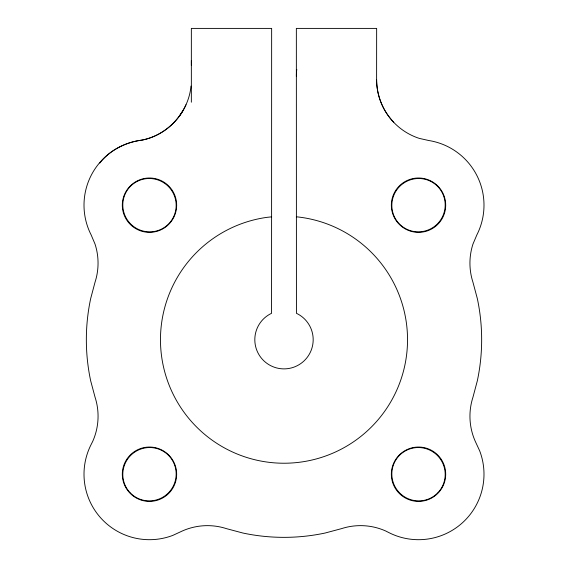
<?xml version="1.0" encoding="UTF-8"?>
<svg xmlns="http://www.w3.org/2000/svg" width="568" height="568" viewBox="0 0 568 568"><rect width="100%" height="100%" fill="white"/><g stroke="black" fill="none" stroke-linecap="round" stroke-linejoin="round"><path stroke-width="0.85" d="M393.78 122.283C382.804 111.008 376.669 95.353 376.612 79.655L376.648 28.4L296.354 28.4L296.425 313.295A29.181 29.181 0 0 1 306.869 357.826A29.181 29.181 0 0 1 261.131 357.826A29.181 29.181 0 0 1 271.575 313.295L271.646 28.4L191.352 28.4L191.352 102.212M191.004 86.073C188.498 113.224 166.076 136.98 138.982 140.573M179.403 116.099L183.066 110.504M99.812 163.052C109.979 149.867 126.096 142.106 142.419 140.033A61.763 61.763 0 0 0 185.999 104.739M271.646 216.848L267.088 217.331A123.533 123.533 0 0 0 180.482 407.107A123.533 123.533 0 0 0 389.066 404.672A123.533 123.533 0 0 0 298.051 216.969L296.354 216.827M191.352 60.549L191.352 65.377M376.612 79.655A61.763 61.763 0 0 0 419.29 138.393L428.762 140.516A65.469 65.469 0 0 1 476.857 234.904L472.959 244.084A61.763 61.763 0 0 0 472.959 282.253L477.333 298.605A197.65 197.65 0 0 1 477.333 380.794L472.974 397.167A61.763 61.763 0 0 0 475.288 441.379L479.64 450.758A65.469 65.469 0 0 1 388.796 532.557L385.651 530.973A61.763 61.763 0 0 0 341.446 528.659L325.095 533.033A197.65 197.65 0 0 1 242.905 533.033L226.533 528.666A61.763 61.763 0 0 0 182.321 530.988L172.942 535.34A65.469 65.469 0 0 1 91.143 444.495L92.726 441.35A61.763 61.763 0 0 0 95.041 397.146L90.667 380.794A197.65 197.65 0 0 1 90.667 298.605L95.026 282.232A61.763 61.763 0 0 0 95.026 244.055L91.143 234.904A65.469 65.469 0 0 1 139.238 140.516M296.361 76.297A26.852 2.577 84.5 0 1 296.815 69.502M135.525 497.54A27.179 27.179 0 0 0 176.655 474.649A27.179 27.179 0 0 0 136.263 450.474A27.179 27.179 0 0 0 135.525 497.54M135.525 228.499A27.179 27.179 0 0 0 176.655 205.609A27.179 27.179 0 0 0 136.263 181.433A27.179 27.179 0 0 0 135.525 228.499M404.558 228.499A27.179 27.179 0 0 0 445.695 205.609A27.179 27.179 0 0 0 405.303 181.433A27.179 27.179 0 0 0 404.558 228.499M404.558 497.54A27.179 27.179 0 0 0 445.695 474.649A27.179 27.179 0 0 0 405.303 450.474A27.179 27.179 0 0 0 404.558 497.54M130.534 186.233A26.866 26.597 45 0 0 130.675 223.991A26.866 26.597 45 0 0 168.433 224.133A26.866 26.597 45 0 0 168.291 186.375A26.866 26.597 45 0 0 130.534 186.233M437.466 186.233A26.866 26.597 -45 0 0 399.709 186.375A26.866 26.597 -45 0 0 399.567 224.133A26.866 26.597 -45 0 0 437.325 223.991A26.866 26.597 -45 0 0 437.466 186.233M437.466 493.166A26.866 26.597 45 0 0 437.325 455.408A26.866 26.597 45 0 0 399.567 455.266A26.866 26.597 45 0 0 399.709 493.024A26.866 26.597 45 0 0 437.466 493.166M130.534 493.166A26.866 26.597 -45 0 0 168.291 493.024A26.866 26.597 -45 0 0 168.433 455.266A26.866 26.597 -45 0 0 130.675 455.408A26.866 26.597 -45 0 0 130.534 493.166"/></g></svg>
